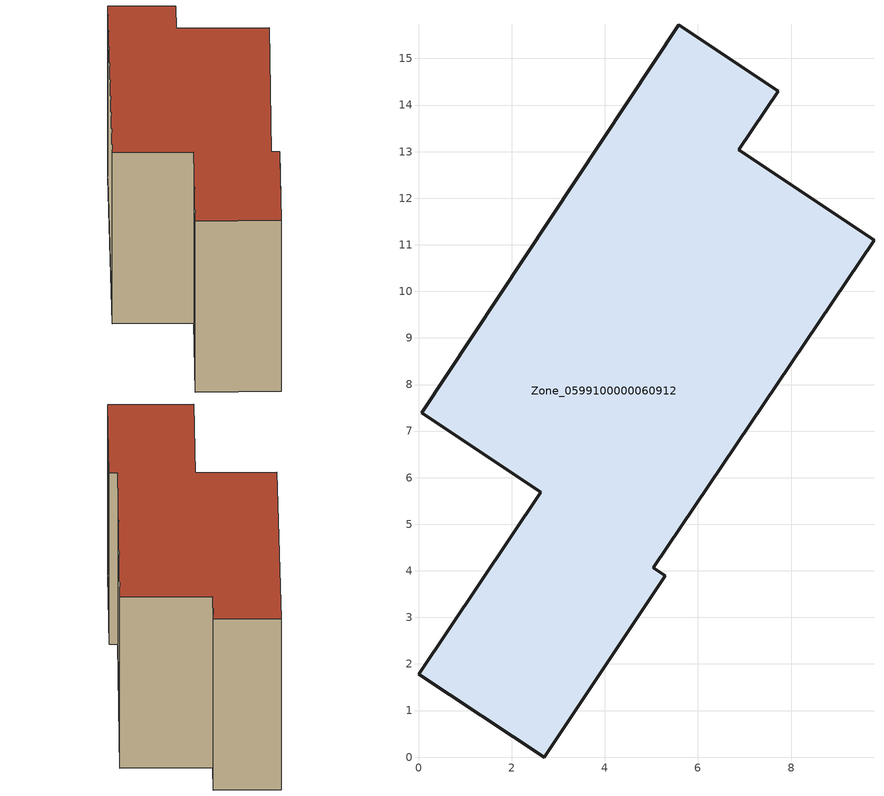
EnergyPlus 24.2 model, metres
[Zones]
Zone_0599100000060912
 floor ground (C_G): 6.88,13.04 9.78,11.1 5.04,4.07 5.3,3.9 2.7,0 0,1.78 2.62,5.69 0.07,7.39 5.59,15.72 7.72,14.3 z0
 wall outside (C_F): 5.04,4.07 9.78,11.1 6.88,13.04 7.72,14.3 5.59,15.72 0.07,7.39 2.62,5.69 0,1.78 2.7,0 5.3,3.9 5.04,4.07 z0:7.69
 roof outside (C_R): 9.78,11.1 6.88,13.04 7.72,14.3 5.59,15.72 0.07,7.39 2.62,5.69 0,1.78 2.7,0 5.3,3.9 5.04,4.07 z7.69
[BUILDING]
Pand.0599100000060912: North Axis=0; Terrain=City; Loads Convergence Tolerance Value=0.04; Temperature Convergence Tolerance Value=0.4; Solar Distribution=FullExterior; Maximum Number of Warmup Days=25; Minimum Number of Warmup Days=1
[Site:Location]
Rotterdam.The.Hague.AP_ZH_NLD Design_Conditions: Latitude=51.96; Longitude=4.45; Time Zone=1; Elevation=-4.5
[SITE:GROUNDTEMPERATURE:BUILDINGSURFACE]
18, 18, 18, 18, 18, 18, 18, 18, 18, 18, 18, 18
[MATERIAL] Thermal Absorptance=0.9; Solar Absorptance=0.7; Visible Absorptance=0.7
Name | Roughness | Thickness | Conductivity | Density | Specific Heat
G.TI.1975-1991 | MediumSmooth | 0.15 | 0.288461 | 540 | 1210
F.TI.1975-1991 | Rough | 0.3 | 0.230769 | 1920 | 840
R.TI.1975-1991 | MediumRough | 0.2 | 0.153846 | 1500 | 1000
[CONSTRUCTION]
C_G: G.TI.1975-1991
C_F: F.TI.1975-1991
C_R: R.TI.1975-1991
[ZONE]
Zone_0599100000060912: Type=1; Multiplier=1; Ceiling Height=Autocalculate; Volume=Autocalculate; Floor Area=autocalculate; Part of Total Floor Area=Yes
[ZONEINFILTRATION:DESIGNFLOWRATE]
Infil_Zone_0599100000060912: Zone or ZoneList or Space or SpaceList=Zone_0599100000060912; Schedule=AlwaysOn; Design Flow Rate Calculation Method=Flow/Area; Flow Rate per Floor Area=0.003; Constant Term Coefficient=1; Temperature Term Coefficient=0; Velocity Term Coefficient=0; Velocity Squared Term Coefficient=0
[HVACTEMPLATE:ZONE:IDEALLOADSAIRSYSTEM]
Zone_0599100000060912: Maximum Heating Supply Air Temperature=50; Minimum Cooling Supply Air Temperature=13; Maximum Heating Supply Air Humidity Ratio=0.0156; Minimum Cooling Supply Air Humidity Ratio=0.0077; Heating Limit=NoLimit; Cooling Limit=NoLimit; Dehumidification Control Type=ConstantSensibleHeatRatio; Cooling Sensible Heat Ratio=0.7; Dehumidification Setpoint=60; Humidification Control Type=None; Humidification Setpoint=30; Outdoor Air Method=None; Outdoor Air Flow Rate per Person=0.00944; Outdoor Air Flow Rate per Zone Floor Area=0; Outdoor Air Flow Rate per Zone=0; Demand Controlled Ventilation Type=None; Outdoor Air Economizer Type=NoEconomizer; Heat Recovery Type=None; Sensible Heat Recovery Effectiveness=0.7; Latent Heat Recovery Effectiveness=0.65
[ZONECONTROL:THERMOSTAT]
ThermostatControl_Zone_0599100000060912: Zone or ZoneList=Zone_0599100000060912; Control Type Schedule=DualSetpointControlType; Control 1=Thermostat_Zone_0599100000060912; Temperature Difference Between Cutout And Setpoint=0
[THERMOSTATSETPOINT:DUALSETPOINT]
Thermostat_Zone_0599100000060912: Heating Setpoint Temperature Schedule=HeatingSetpoint_Zone_0599100000060912; Cooling Setpoint Temperature Schedule=CoolingSetpoint_Zone_0599100000060912
[SCHEDULE:COMPACT]
HeatingSetpoint_Zone_0599100000060912: Through: 12/31, For: AllDays, Until: 24:00, 21
CoolingSetpoint_Zone_0599100000060912: Through: 12/31, For: AllDays, Until: 24:00, 24
DualSetpointControlType: Through: 12/31, For: AllDays, Until: 24:00, 4
AlwaysOn: Through: 12/31, For: AllDays, Until: 24:00, 1
